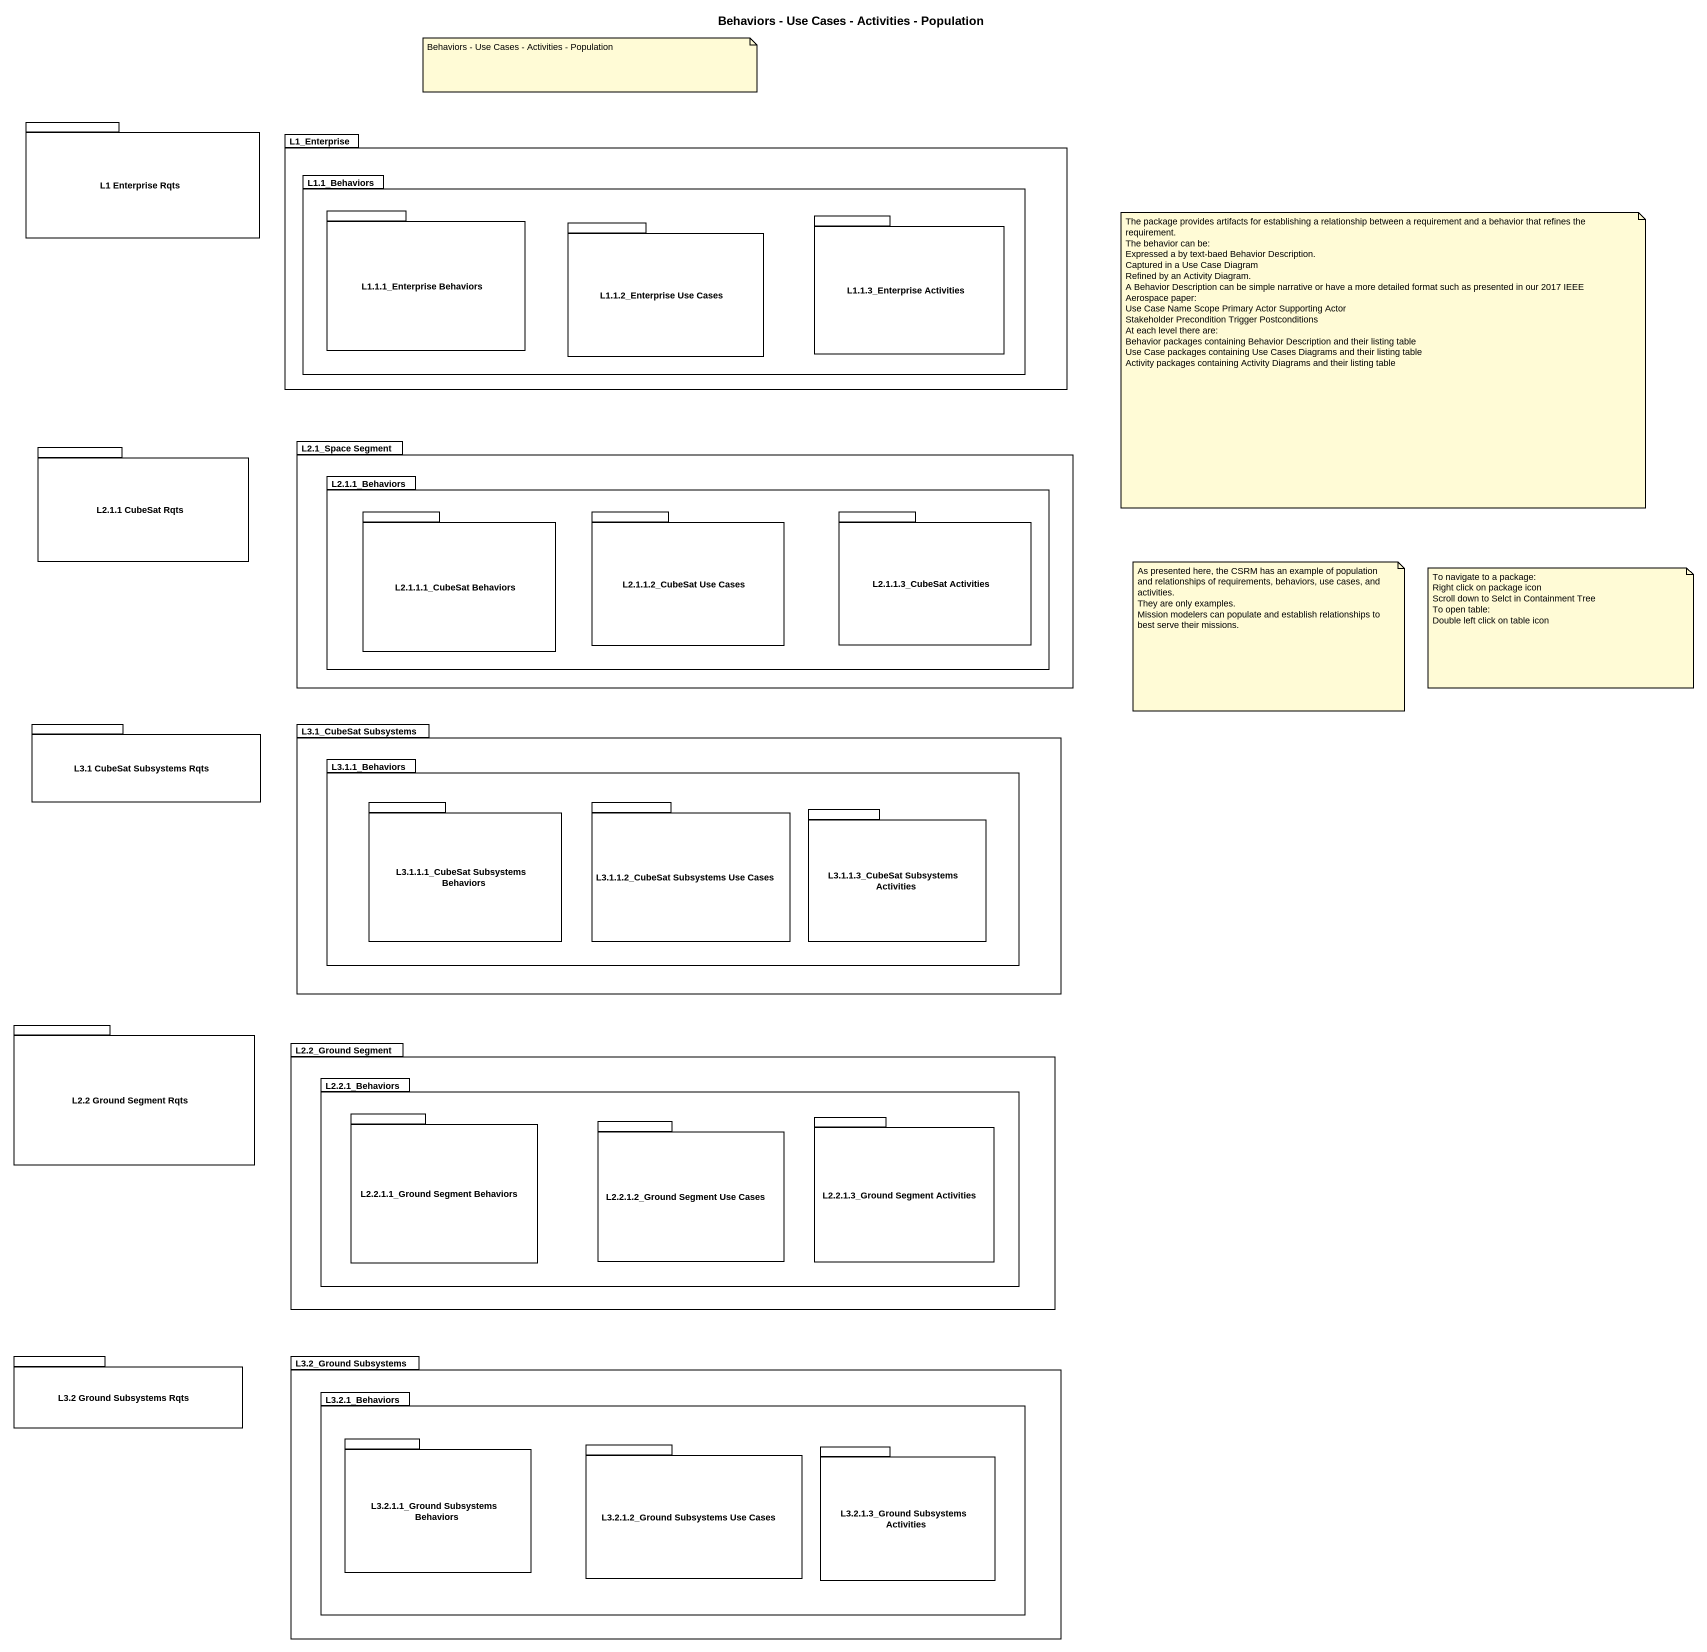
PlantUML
@startuml
title Behaviors - Use Cases - Activities - Population
package "L1 Enterprise Rqts" as L1_Enterprise_Rqts {
}
package L1_Enterprise {
  package "L1.1_Behaviors" as L1_1_Behaviors {
    package "L1.1.1_Enterprise Behaviors" as L1_1_1_Enterprise_Behaviors {
    }
    package "L1.1.2_Enterprise Use Cases" as L1_1_2_Enterprise_Use_Cases {
    }
    package "L1.1.3_Enterprise Activities" as L1_1_3_Enterprise_Activities {
    }
  }
}
package "L2.1.1 CubeSat Rqts" as L2_1_1_CubeSat_Rqts {
}
package "L2.1_Space Segment" as L2_1_Space_Segment {
  package "L2.1.1_Behaviors" as L2_1_1_Behaviors {
    package "L2.1.1.1_CubeSat Behaviors" as L2_1_1_1_CubeSat_Behaviors {
    }
    package "L2.1.1.2_CubeSat Use Cases" as L2_1_1_2_CubeSat_Use_Cases {
    }
    package "L2.1.1.3_CubeSat Activities" as L2_1_1_3_CubeSat_Activities {
    }
  }
}
package "L3.1 CubeSat Subsystems Rqts" as L3_1_CubeSat_Subsystems_Rqts {
}
package "L3.1_CubeSat Subsystems" as L3_1_CubeSat_Subsystems {
  package "L3.1.1_Behaviors" as L3_1_1_Behaviors {
    package "L3.1.1.1_CubeSat Subsystems Behaviors" as L3_1_1_1_CubeSat_Subsystems {
    }
    package "L3.1.1.2_CubeSat Subsystems Use Cases" as L3_1_1_2_CubeSat_Subsystems {
    }
    package "L3.1.1.3_CubeSat Subsystems Activities" as L3_1_1_3_CubeSat_Subsystems {
    }
  }
}
package "L2.2 Ground Segment Rqts" as L2_2_Ground_Segment_Rqts {
}
package "L2.2_Ground Segment" as L2_2_Ground_Segment {
  package "L2.2.1_Behaviors" as L2_2_1_Behaviors {
    package "L2.2.1.1_Ground Segment Behaviors" as L2_2_1_1_Ground_Segment {
    }
    package "L2.2.1.2_Ground Segment Use Cases" as L2_2_1_2_Ground_Segment_Use {
    }
    package "L2.2.1.3_Ground Segment Activities" as L2_2_1_3_Ground_Segment {
    }
  }
}
package "L3.2 Ground Subsystems Rqts" as L3_2_Ground_Subsystems_Rqts {
}
package "L3.2_Ground Subsystems" as L3_2_Ground_Subsystems {
  package "L3.2.1_Behaviors" as L3_2_1_Behaviors {
    package "L3.2.1.1_Ground Subsystems Behaviors" as L3_2_1_1_Ground_Subsystems {
    }
    package "L3.2.1.2_Ground Subsystems Use Cases" as L3_2_1_2_Ground_Subsystems {
    }
    package "L3.2.1.3_Ground Subsystems Activities" as L3_2_1_3_Ground_Subsystems {
    }
  }
}
note as N1
  Behaviors - Use Cases - Activities - Population
end note
note as N2
  The package provides artifacts for establishing a relationship between a requirement and a behavior that refines the requirement.
  The behavior can be:
  Expressed a by text-baed Behavior Description.
  Captured in a Use Case Diagram
  Refined by an Activity Diagram.
  A Behavior Description can be simple narrative or have a more detailed format such as presented in our 2017 IEEE Aerospace paper:
  Use Case Name Scope Primary Actor Supporting Actor
  Stakeholder Precondition Trigger Postconditions
  At each level there are:
  Behavior packages containing Behavior Description and their listing table
  Use Case packages containing Use Cases Diagrams and their listing table
  Activity packages containing Activity Diagrams and their listing table
end note
note as N3
  As presented here, the CSRM has an example of population and relationships of requirements, behaviors, use cases, and activities.
  They are only examples.
  Mission modelers can populate and establish relationships to best serve their missions.
end note
note as N4
  To navigate to a package:
  Right click on package icon
  Scroll down to Selct in Containment Tree
  To open table:
  Double left click on table icon
end note
@enduml
